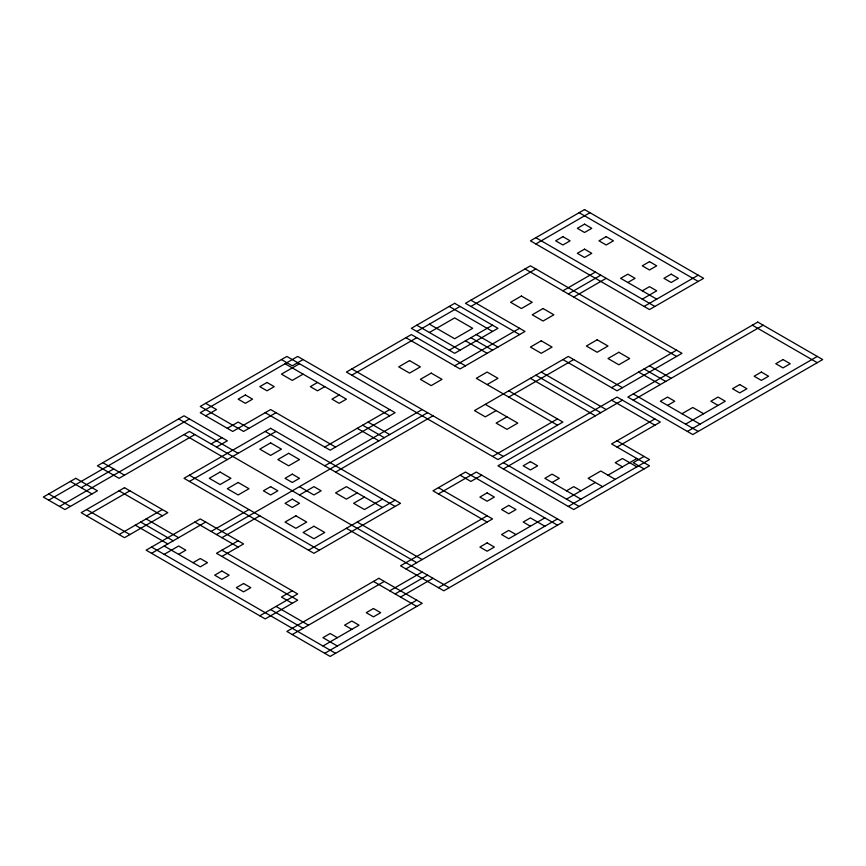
<?xml version="1.0" encoding="UTF-8"?>
<svg xmlns="http://www.w3.org/2000/svg" width="866" height="866" viewBox="0 0 866 866"><rect width="100%" height="100%" fill="white"/><g stroke="black" fill="none" stroke-linecap="round" stroke-linejoin="round"><path stroke-width="1.3" d="M48.712 500.18L189.438 418.938M81.188 487.688L113.663 468.939M205.675 415.81L216.5 409.564L205.675 403.318M303.1 359.563L292.275 365.82L281.45 359.563M299.495 363.731L281.45 374.144L292.275 380.401L303.1 374.144M59.538 506.437L189.438 431.441L416.762 562.683M194.85 434.559L119.075 478.313L97.425 465.811L184.025 415.81L227.325 440.816L216.5 447.062M535.837 243.941L589.962 212.7M227.325 428.313L238.15 422.067L248.975 428.313M86.6 515.811L129.9 490.805M211.088 443.933L221.912 437.687M317.53 382.48L310.32 386.647L317.53 390.815L324.75 386.647M276.038 412.692L243.562 431.441L200.263 406.435L286.863 356.446L389.7 415.81M416.762 331.44L460.062 306.445M351.812 375.195L416.762 337.686M470.887 306.445L535.837 268.947M429.395 332.479L454.65 317.898L472.695 328.311L454.65 338.736L429.395 324.155M189.438 481.431L276.038 431.441M339.18 394.983L331.97 399.15L339.18 403.318L346.4 399.15L285.055 363.731M119.075 534.56L162.375 509.554M449.238 350.189L492.538 325.194M562.9 290.814L595.375 272.065M568.312 293.942L600.788 275.193M454.65 365.82L519.6 328.311M573.725 297.07L606.2 278.322M324.75 447.062L389.7 409.564M151.55 553.309L205.675 522.057M627.85 282.489L635.07 278.322L627.85 274.154L620.63 278.322L656.72 299.149M164.183 554.348L178.613 546.013L185.833 550.181L178.613 554.348M211.088 531.432L248.975 509.554M324.75 465.811L422.175 409.564M216.5 534.56L427.588 412.692M642.28 290.814L649.5 286.657L656.72 290.814L642.28 299.149M221.912 537.689L259.8 515.811M335.575 472.057L433 415.81M487.125 384.569L497.95 378.312L487.125 372.066L476.3 378.312L557.487 425.184M299.495 494.973L313.925 486.649L321.145 490.805L313.925 494.973L299.495 486.649M193.042 562.683L200.263 558.516L207.483 562.683L200.263 566.851L164.183 546.013M238.15 540.806L216.5 553.309L297.688 600.181L265.212 618.93L146.137 550.181L200.263 518.929L243.562 543.935L221.912 556.437M644.087 306.445L698.212 275.193M508.775 397.061L573.725 359.563M496.142 410.603L485.317 416.86L474.492 410.603L568.312 356.446L622.438 387.687M357.225 492.895L346.4 499.141L335.575 492.895L346.4 486.649L382.48 507.476M364.445 497.062L353.62 503.308L364.445 509.554L382.48 499.141M506.967 416.86L496.142 423.106L506.967 429.352L517.792 423.106L485.317 404.357M308.512 550.181L395.113 500.18M492.538 456.436L557.487 418.938M611.612 387.687L676.562 350.189M438.413 493.934L476.3 472.057L562.9 522.057L443.825 590.807L400.525 565.812L487.125 515.811M481.713 475.185L470.887 481.431L460.062 475.185M292.275 590.807L281.45 597.053L292.275 603.31M503.363 468.939L622.438 400.189M259.8 615.802L297.688 593.935L221.912 550.181M633.263 400.189L763.163 325.194M667.545 405.396L674.755 401.229L667.545 397.061L660.325 401.229L700.02 424.145M654.913 418.938L611.612 443.933L649.5 465.811L573.725 509.554L497.95 465.811L617.025 397.061L660.325 422.067L617.025 447.062M552.075 482.481L559.295 478.313L552.075 474.146L544.855 478.313L580.945 499.141M292.275 634.551L384.288 581.432M405.938 568.93L492.538 518.929L438.413 487.688M681.975 413.731L692.8 407.485L703.625 413.731M389.7 590.807L422.175 572.058M566.505 490.805L573.725 486.649L580.945 490.805M685.58 424.145L725.275 401.229L718.055 397.061L710.845 401.229L718.055 405.396M395.113 593.935L427.588 575.186M566.505 499.141L595.375 482.481M608.008 475.185L636.867 458.515M400.525 597.053L433 578.304M644.087 456.436L633.263 462.682L644.087 468.939M687.388 431.441L817.288 356.446M322.942 646.014L359.033 625.176L351.812 621.009L344.592 625.176L351.812 629.344M544.855 517.89L508.775 538.728L501.555 534.56L508.775 530.393L515.995 534.56M568.312 506.437L649.5 459.565L617.025 440.816M324.75 653.3L416.762 600.181M438.413 587.678L557.487 518.929M579.138 212.7L698.212 281.439M752.337 325.194L817.288 362.692M535.837 237.695L654.913 306.445M525.013 268.947L676.562 356.446M649.5 365.82L671.15 378.312M644.087 368.938L665.737 381.441M638.675 372.066L660.325 384.569M470.887 300.188L525.013 331.44L460.062 368.938L405.938 337.686M633.263 393.943L698.212 431.441M519.6 334.568L465.475 303.317L530.425 265.819L681.975 353.317L617.025 390.815L562.9 359.563M449.238 306.445L492.538 331.44M611.612 400.189L654.913 425.184M476.3 334.568L497.95 347.071M541.25 372.066L606.2 409.564M470.887 337.686L492.538 350.189M535.837 375.195L600.788 412.692M465.475 340.814L487.125 353.317M530.425 378.312L595.375 415.81M416.762 325.194L460.062 350.189M465.475 365.82L411.35 334.568L346.4 372.066L497.95 459.565L562.9 422.067L508.775 390.815M636.867 466.85L622.438 458.515L615.217 462.682L622.438 466.85M615.217 479.353L600.788 471.017L588.155 478.313L602.595 486.649M351.812 368.938L503.363 456.436M503.363 462.682L579.138 506.437M557.487 525.186L465.475 472.057L433 490.805L487.125 522.057M368.05 422.067L389.7 434.559M544.855 526.225L530.425 517.89L523.205 522.057L530.425 526.225M362.637 425.184L384.288 437.687M357.225 428.313L378.875 440.816M335.575 447.062L270.625 409.564L232.738 431.441L200.263 412.692L297.688 356.446L395.113 412.692L330.163 450.19L265.212 412.692M265.212 431.441L395.113 506.437M178.613 418.938L238.15 453.308M357.225 522.057L422.175 559.555M184.025 434.559L227.325 459.565M346.4 528.314L449.238 587.678M189.438 475.185L319.337 550.181M373.463 581.432L416.762 606.427M102.838 462.682L124.487 475.185M194.85 522.057L238.15 547.063M119.075 490.805L162.375 515.811M146.137 518.929L178.613 537.689M70.362 481.431L92.013 493.934M140.725 522.057L173.2 540.806M337.383 637.679L330.163 633.511L322.942 637.679L337.383 646.014M135.312 525.186L167.787 543.935M276.038 606.427L308.512 625.176M270.625 609.556L303.1 628.305M86.6 509.554L129.9 534.56M151.55 547.063L335.575 653.3M48.712 493.934L70.362 506.437M75.775 478.313L43.3 497.062L64.95 509.554L97.425 490.805L75.775 478.313M245.37 394.983L238.15 399.15L245.37 403.318L252.58 399.15L245.37 394.983M267.02 382.48L259.8 386.647L267.02 390.815L274.23 386.647L267.02 382.48M584.55 209.572L530.425 240.824L649.5 309.563L703.625 278.322L584.55 209.572M124.487 487.688L81.188 512.683L124.487 537.689L167.787 512.683L124.487 487.688M562.9 236.656L555.68 240.824L562.9 244.991L570.12 240.824L562.9 236.656M584.55 224.153L577.33 228.321L584.55 232.489L591.77 228.321L584.55 224.153M454.65 303.317L411.35 328.311L454.65 353.317L497.95 328.311L454.65 303.317M270.625 428.313L184.025 478.313L313.925 553.309L400.525 503.308L270.625 428.313M584.55 249.148L577.33 253.316L584.55 257.483L591.77 253.316L584.55 249.148M606.2 236.656L598.98 240.824L606.2 244.991L613.42 240.824L606.2 236.656M409.542 360.602L398.717 366.859L409.542 373.105L420.367 366.859L409.542 360.602M521.408 296.031L510.583 302.277L521.408 308.523L532.233 302.277L521.408 296.031M220.105 472.057L209.28 478.313L220.105 484.559L230.93 478.313L220.105 472.057M270.625 442.894L259.8 449.14L270.625 455.397L281.45 449.14L270.625 442.894M238.15 482.481L227.325 488.727L238.15 494.973L248.975 488.727L238.15 482.481M288.67 453.308L277.845 459.565L288.67 465.811L299.495 459.565L288.67 453.308M431.192 373.105L420.367 379.351L431.192 385.608L442.017 379.351L431.192 373.105M543.058 308.523L532.233 314.78L543.058 321.026L553.883 314.78L543.058 308.523M649.5 261.651L642.28 265.819L649.5 269.986L656.72 265.819L649.5 261.651M270.625 486.649L263.405 490.805L270.625 494.973L277.845 490.805L270.625 486.649M292.275 474.146L285.055 478.313L292.275 482.481L299.495 478.313L292.275 474.146M541.25 340.814L530.425 347.071L541.25 353.317L552.075 347.071L541.25 340.814M671.15 274.154L663.93 278.322L671.15 282.489L678.37 278.322L671.15 274.154M292.275 499.141L285.055 503.308L292.275 507.476L299.495 503.308L292.275 499.141M597.183 339.775L586.358 346.021L597.183 352.278L608.008 346.021L597.183 339.775M295.88 515.811L285.055 522.057L295.88 528.314L306.705 522.057L295.88 515.811M221.912 571.019L214.692 575.186L221.912 579.343L229.133 575.186L221.912 571.019M313.925 526.225L303.1 532.471L313.925 538.728L324.75 532.471L313.925 526.225M618.833 352.278L608.008 358.524L618.833 364.77L629.658 358.524L618.833 352.278M243.562 583.511L236.342 587.678L243.562 591.846L250.783 587.678L243.562 583.511M757.75 322.065L627.85 397.061L692.8 434.559L822.7 359.563L757.75 322.065M530.425 461.643L523.205 465.811L530.425 469.978L537.645 465.811L530.425 461.643M487.125 492.895L479.905 497.062L487.125 501.23L494.345 497.062L487.125 492.895M378.875 578.304L286.863 631.433L330.163 656.428L422.175 603.31L378.875 578.304M508.775 505.398L501.555 509.554L508.775 513.722L515.995 509.554L508.775 505.398M739.705 384.569L732.495 388.726L739.705 392.893L746.925 388.726L739.705 384.569M761.355 372.066L754.145 376.234L761.355 380.401L768.575 376.234L761.355 372.066M783.005 359.563L775.795 363.731L783.005 367.898L790.225 363.731L783.005 359.563M373.463 608.517L366.242 612.684L373.463 616.852L380.683 612.684L373.463 608.517M487.125 542.895L479.905 547.063L487.125 551.22L494.345 547.063L487.125 542.895"/></g></svg>
